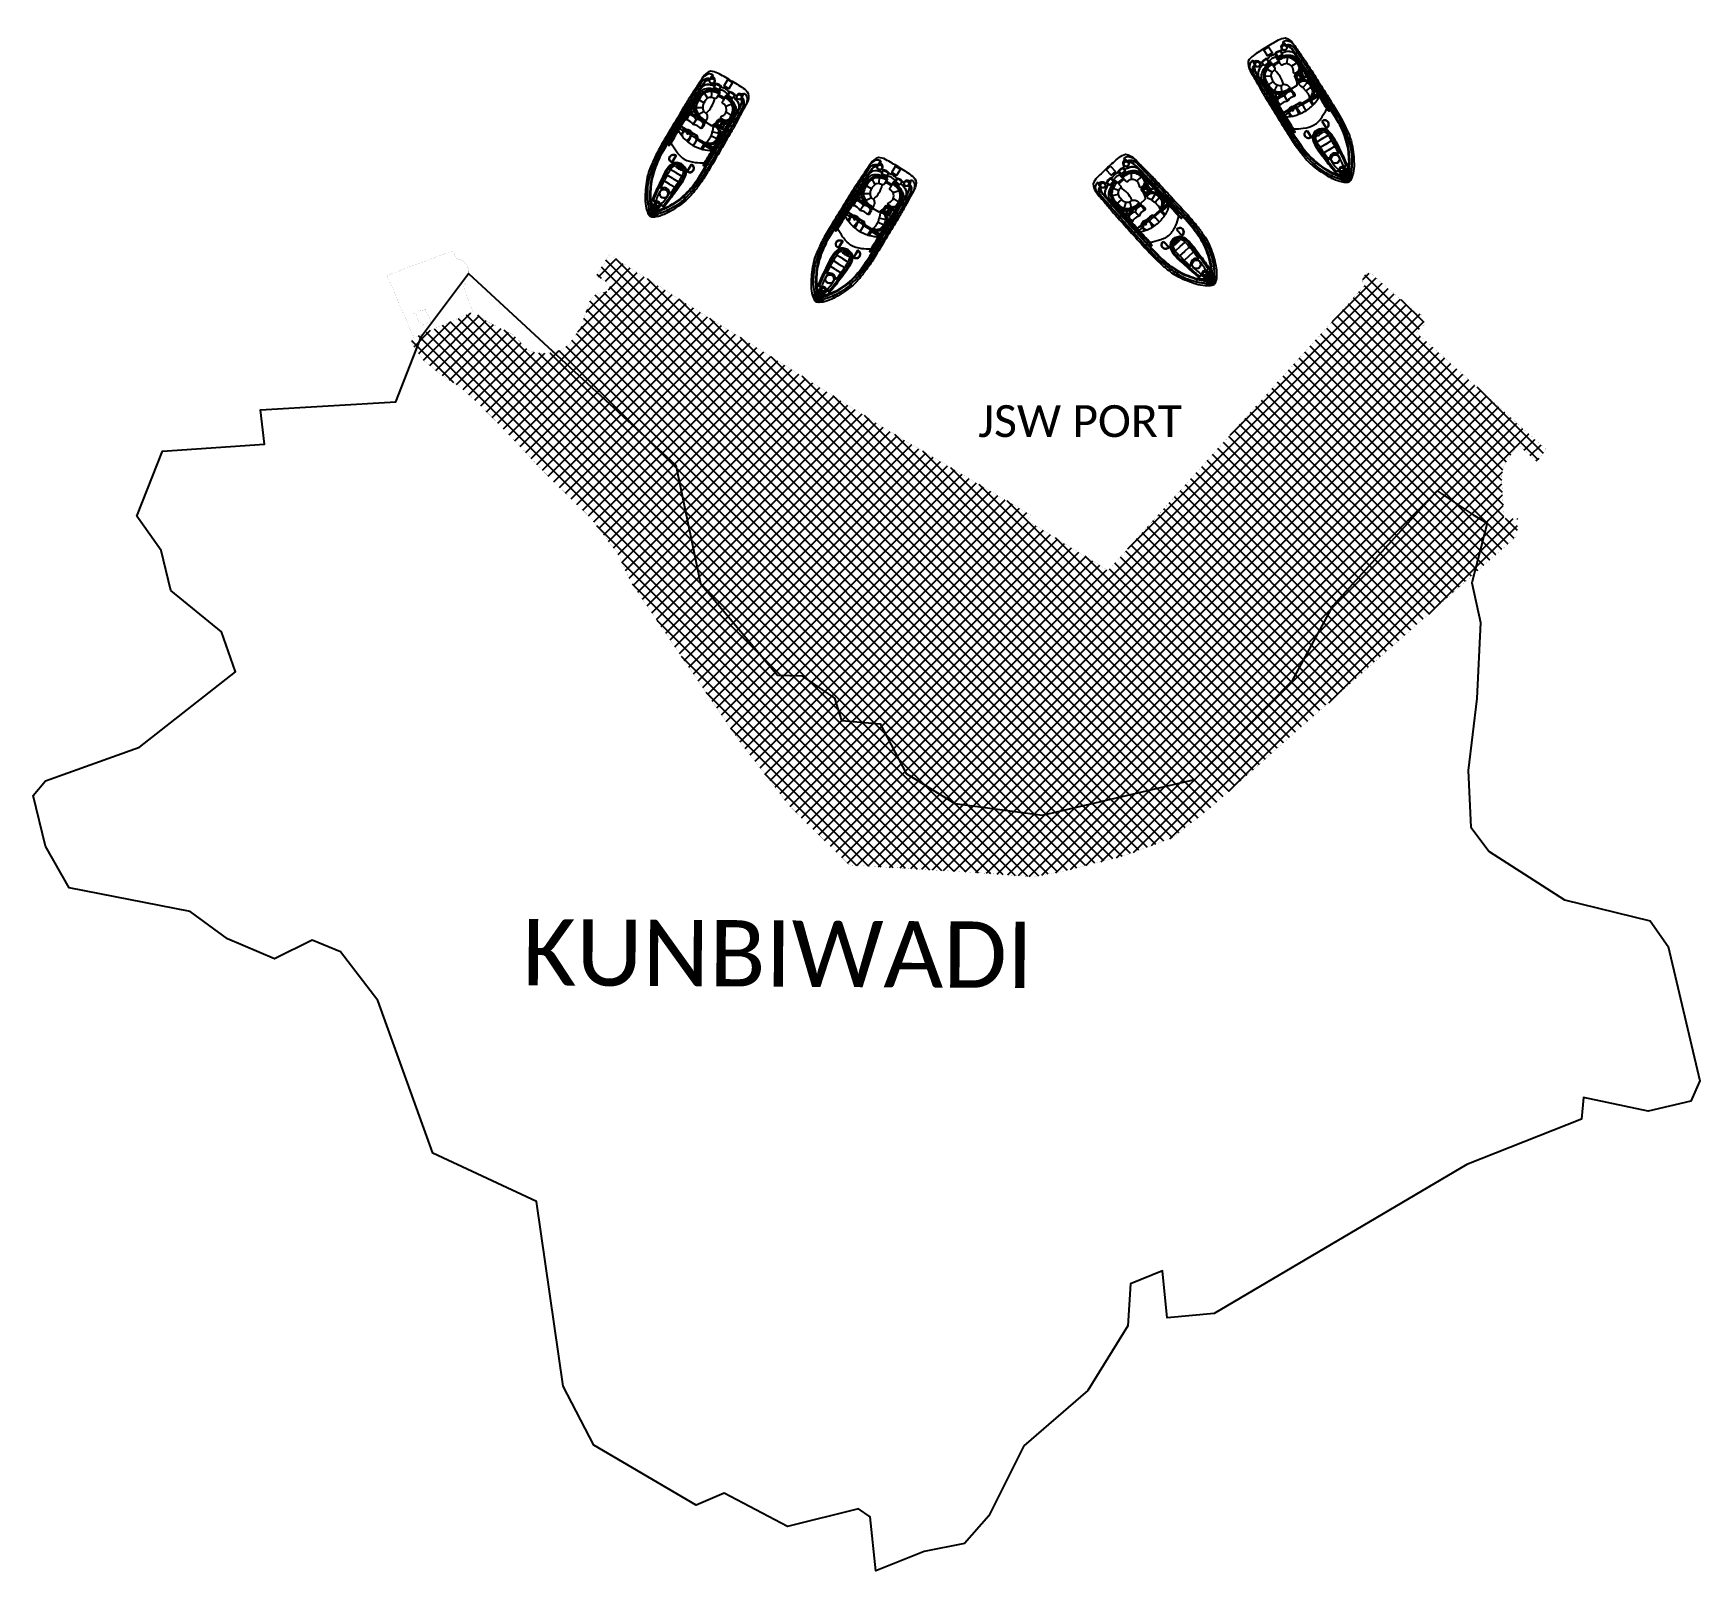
# Model space of a CAD drawing. Header units: metres. Extents: x 307692 to 310306, y 1912326 to 1914738.
import ezdxf

# ---------------------------------------------------------------- set-up
doc = ezdxf.new("R2010")
doc.units = ezdxf.units.M
for name, color, linetype in [('BOAT', 30, 'Continuous'), ('PORT', 5, 'Continuous'), ('PORT TEXT', 7, 'Continuous'), ('village', 3, 'Continuous'), ('VILLAGE NAME', 250, 'Continuous')]:
    doc.layers.add(name, color=color, linetype=linetype)
doc.styles.get("Standard").update_dxf_attribs({"font": 'calibri.ttf'})

# ---------------------------------------------------------------- blocks, each defined once
blk = doc.blocks.new('3')
for p, q in [((15968, 15258), (15484, 15258)), ((15968, 15258), (16453, 15258)), ((15968, 14277), (15461, 14277)), ((15968, 14767), (15462, 14767)), ((15968, 14767), (16474, 14767)), ((15968, 14277), (16475, 14277)), ((15259, 11285), (14484, 11285)), ((15259, 11192), (14484, 11192)), ((14615, 10476), (15123, 10528)), ((14686, 10050), (15190, 10197)), ((16111, 11240), (16111, 11048)), ((16111, 11048), (16516, 11165)), ((16111, 11048), (16509, 11048)), ((16707, 11116), (16547, 11058)), ((16716, 11090), (16575, 11038)), ((16600, 11048), (16882, 11048)), ((16709, 10005), (16709, 10459)), ((16767, 11090), (16913, 11037)), ((16776, 11116), (16940, 11056)), ((16949, 11180), (17451, 11048)), ((16973, 11048), (17451, 11048)), ((16160, 9828), (17451, 9828)), ((16498, 9195), (16786, 9687)), ((16732, 9000), (17261, 9307)), ((14565, 8385), (15056, 8357)), ((14966, 7645), (15271, 8006)), ((15658, 7614), (15968, 7614)), ((16200, 7614), (15968, 7614)), ((16554, 7976), (16809, 7478)), ((16782, 8178), (17280, 7902)), ((16846, 8619), (17397, 8623)), ((14685, 6707), (14679, 6695)), ((15665, 7521), (15968, 7521)), ((16200, 7521), (15968, 7521)), ((17251, 6707), (17257, 6695))]:
    blk.add_line(p, q)
for points in [[(15968, 6127, -0.0173595), (14838, 6154, -0.1263403), (14305, 6306, -0.1728985), (14037, 6993, -0.0138842), (14014, 7606, -0.008973), (13973, 8482, -0.01509), (13946, 9483, 0.0022446), (13935, 11027, -0.0033421), (13932, 12742, -0.0169845), (13966, 13889, -0.0245459), (14062, 14750, -0.0679415), (14312, 15833, -0.0339485), (14615, 16539, -0.0220014), (14950, 17169, -0.0428716), (15373, 17727, -0.0595144), (15677, 17994, -0.0463644), (15850, 18096, -0.104882), (15968, 18127, -0.104882)], [(14099, 8543, 0.0064247), (14087, 9488, 0.0022175), (14076, 11029, -0.003368), (14066, 12757, -0.0246325), (14085, 13845, -0.0150373), (14174, 14559, -0.0254387), (14242, 14955, -0.0138434), (14434, 15768, -0.0402664), (14734, 16491, -0.0167294), (15107, 17121, -0.0297388), (15584, 17694, 0.0152497), (15841, 17933, -0.1323888), (15895, 17967, -0.0284417), (15920, 17975, -0.0284417)], [(14113, 8543, 0.0064236), (14100, 9488, 0.0022173), (14090, 11029, -0.0033685), (14080, 12757, -0.0246334), (14099, 13844, -0.0150384), (14188, 14557, -0.0254613), (14256, 14952, -0.0138393), (14448, 15764, -0.0402377), (14746, 16485, -0.0167146), (15118, 17113, -0.0296929), (15593, 17684, 0.0152343), (15851, 17923, -0.1340359), (15900, 17954, -0.0248791), (15920, 17960, -0.0248791)], [(14259, 13906, -0.0315957), (14324, 14539, -0.0049282), (14403, 14955, -0.0284396), (14598, 15666, -0.0428747), (14892, 16347, -0.0353475), (15257, 16991, -0.0240925), (15665, 17545, -0.0798371), (15920, 17811)], [(14273, 13906, -0.031592), (14338, 14536, -0.0049261), (14416, 14952, -0.0284363), (14611, 15661, -0.0428955), (14905, 16341, -0.0353632), (15268, 16984, -0.0241114), (15676, 17537, -0.0776575), (15920, 17794, -0.0776575)], [(14287, 13905, -0.0315883), (14351, 14534, -0.004924), (14430, 14949, -0.0284329), (14624, 15657, -0.0429166), (14917, 16334, -0.0353794), (15280, 16976, -0.0241302), (15687, 17529, -0.075408), (15920, 17776, -0.075408)], [(15968, 6127, 0.0173595), (17099, 6154, 0.1263403), (17632, 6306, 0.1728985), (17899, 6993, 0.0138842), (17922, 7606, 0.008973), (17963, 8482, 0.01509), (17990, 9483, -0.0022446), (18001, 11027, 0.0033421), (18004, 12742, 0.0169845), (17970, 13889, 0.0245459), (17874, 14750, 0.0679415), (17624, 15833, 0.0339485), (17321, 16539, 0.0220014), (16986, 17169, 0.0428716), (16563, 17727, 0.0595144), (16259, 17994, 0.0463644), (16086, 18096, 0.104882), (15968, 18127, 0.104882)], [(17837, 8543, -0.0064247), (17850, 9488, -0.0022175), (17860, 11029, 0.003368), (17870, 12757, 0.0246325), (17851, 13845, 0.0150373), (17762, 14559, 0.0254387), (17694, 14955, 0.0138434), (17502, 15768, 0.0402664), (17202, 16491, 0.0167294), (16829, 17121, 0.0297388), (16352, 17694, -0.0152497), (16095, 17933, 0.1323888), (16041, 17967, 0.0284417), (16016, 17975, 0.0284417)], [(17823, 8543, -0.0064236), (17836, 9488, -0.0022173), (17846, 11029, 0.0033685), (17856, 12757, 0.0246334), (17837, 13844, 0.0150384), (17748, 14557, 0.0254613), (17680, 14952, 0.0138393), (17489, 15764, 0.0402377), (17190, 16485, 0.0167146), (16818, 17113, 0.0296929), (16343, 17684, -0.0152343), (16085, 17923, 0.1340359), (16037, 17954, 0.0248791), (16016, 17960, 0.0248791)], [(17677, 13906, 0.0315957), (17612, 14539, 0.0049282), (17534, 14955, 0.0284396), (17338, 15666, 0.0428747), (17044, 16347, 0.0353475), (16679, 16991, 0.0240925), (16271, 17545, 0.0798371), (16016, 17811)], [(17663, 13906, 0.031592), (17598, 14536, 0.0049261), (17520, 14952, 0.0284363), (17325, 15661, 0.0428955), (17032, 16341, 0.0353632), (16668, 16984, 0.0241114), (16260, 17537, 0.0776575), (16016, 17794, 0.0776575)], [(17649, 13905, 0.0315883), (17585, 14534, 0.004924), (17507, 14949, 0.0284329), (17312, 15657, 0.0429166), (17019, 16334, 0.0353794), (16656, 16976, 0.0241302), (16249, 17529, 0.075408), (16016, 17776, 0.075408)], [(14314, 13904, -0.0315809), (14379, 14529, -0.0049198), (14457, 14944, -0.0284262), (14650, 15648, -0.0429591), (14942, 16322, -0.0354114), (15303, 16961, -0.0288289), (15644, 17425, -0.0923361), (15920, 17647, -0.0803279)], [(15510, 16937), (15621, 16929, 0.3822208), (15724, 16994), (15807, 17415, 0.7865441), (15746, 17463), (15428, 17125, 0.616464), (15510, 16937, 3.8449075)], [(17622, 13904, 0.0315809), (17558, 14529, 0.0049198), (17480, 14944, 0.0284262), (17286, 15648, 0.0429591), (16995, 16322, 0.0354114), (16633, 16961, 0.0288289), (16292, 17425, 0.0923361), (16016, 17647, 0.0803279)], [(16426, 16937), (16315, 16929, -0.3822208), (16212, 16994), (16129, 17415, -0.7865441), (16190, 17463), (16508, 17125, -0.616464), (16426, 16937, -3.8449075)], [(14259, 13906), (14240, 13499), (14230, 13027), (14235, 12258), (14235, 11203), (14254, 9510, -0.0026015), (14274, 8591, 0.004411), (14291, 7810, 0.0130085), (14327, 7273, 0.1133962), (14429, 6986, 0.1460048), (14570, 6865, 1.5952193)], [(14273, 13905), (14254, 13498), (14244, 13027), (14249, 12258), (14249, 11203), (14268, 9511, -0.0026013), (14288, 8592, 0.0044108), (14305, 7810, 0.0130029), (14341, 7275, 0.1133374), (14441, 6994, 0.1448206), (14573, 6879, 0.1389874)], [(14287, 13905), (14267, 13498), (14258, 13027), (14263, 12258), (14263, 11203), (14282, 9511, -0.0026011), (14302, 8592, 0.0044105), (14319, 7811, 0.0129972), (14355, 7276, 0.1132762), (14453, 7001, 0.142458), (14576, 6893, 0.142458)], [(14314, 13903), (14295, 13497), (14285, 13026), (14290, 12259), (14290, 11203), (14310, 9511, -0.0026006), (14330, 8592, 0.0044099), (14346, 7812, 0.002867), (14352, 7694, 0.002867)], [(15703, 7337), (15453, 7337, -0.2027224), (14593, 7704, -0.1787681), (14419, 8123, 0.0100277), (14401, 8982, -0.0053564), (14389, 10399, -0.0166054), (14407, 11545, 0.0189213), (14421, 12735, -0.9258732), (14467, 12742, -0.0412022), (14487, 12530, -0.0244615), (14489, 11848, 0.0128878), (14496, 10534, -0.0193586), (14481, 9766, 0.0023754), (14464, 8876, -0.0063862), (14468, 8310, -0.0136557), (14465, 8083, -0.8627057), (14422, 8078, 0.6480891)], [(14436, 8081, -0.0164878), (14433, 8123, 0.0100227), (14415, 8982, -0.0053564), (14403, 10399, -0.0166073), (14421, 11545, 0.0189212), (14435, 12735, 0.0114302), (14435, 12736, -0.9132826), (14454, 12739, -0.0411744), (14474, 12530, -0.0244777), (14475, 11849, 0.0128888), (14483, 10534, -0.0193623), (14468, 9766, 0.0023766), (14450, 8876, -0.0063905), (14454, 8310, -0.0136639), (14452, 8084, 0.0007008), (14452, 8084, -0.8199757), (14436, 8081, -0.8199757)], [(15968, 13072, 0.0964027), (15128, 12858, 0.0405382), (14488, 12513, 1.92312)], [(15309, 13138), (15309, 13746, 0.4830629), (14927, 13449, 0.5002399), (15309, 13138, 0.4184236)], [(15968, 13072, -0.0964027), (16808, 12858, -0.0405382), (17448, 12513, -1.92312)], [(16209, 7337), (16484, 7337, 0.2027224), (17343, 7704, 0.1787681), (17517, 8123, -0.0100277), (17535, 8982, 0.0053564), (17547, 10399, 0.0166054), (17529, 11545, -0.0189213), (17515, 12735, 0.9258732), (17469, 12742, 0.0412022), (17449, 12530, 0.0244615), (17448, 11848, -0.0128878), (17440, 10534, 0.0193586), (17455, 9766, -0.0023754), (17473, 8876, 0.0063862), (17468, 8310, 0.0136557), (17471, 8083, 0.8627057), (17514, 8078, -0.6480891)], [(16627, 13138), (16627, 13746, -0.4830629), (17009, 13449, -0.5002399), (16627, 13138, -0.4184236)], [(17649, 13905), (17669, 13498), (17679, 13027), (17674, 12258), (17674, 11203), (17654, 9511, 0.0026011), (17634, 8592, -0.0044105), (17618, 7811, -0.0129972), (17581, 7276, -0.1132762), (17484, 7001, -0.142458), (17360, 6893, -0.142458)], [(17663, 13905), (17683, 13498), (17692, 13027), (17687, 12258), (17687, 11203), (17668, 9511, 0.0026013), (17648, 8592, -0.0044108), (17631, 7810, -0.0130029), (17595, 7275, -0.1133374), (17495, 6994, -0.1448206), (17363, 6879, -0.1389874)], [(17677, 13906), (17696, 13499), (17706, 13027), (17701, 12258), (17701, 11203), (17682, 9510, 0.0026015), (17662, 8591, -0.004411), (17645, 7810, -0.0130085), (17609, 7273, -0.1133962), (17507, 6986, -0.1460048), (17366, 6865, -1.5952193)], [(17500, 8081, 0.0164878), (17503, 8123, -0.0100227), (17522, 8982, 0.0053564), (17533, 10399, 0.0166073), (17516, 11545, -0.0189212), (17501, 12735, -0.0114302), (17501, 12736, 0.9132826), (17482, 12739, 0.0411744), (17463, 12530, 0.0244777), (17461, 11849, -0.0128888), (17454, 10534, 0.0193623), (17469, 9766, -0.0023766), (17486, 8876, 0.0063905), (17482, 8310, 0.0136639), (17485, 8084, -0.0007008), (17485, 8084, 0.8199757), (17500, 8081, 0.8199757)], [(17622, 13903), (17641, 13497), (17651, 13026), (17646, 12259), (17646, 11203), (17627, 9511, 0.0026006), (17606, 8592, -0.0044099), (17590, 7812, -0.002867), (17584, 7694, -0.002867)], [(15968, 11837, 0.0336875), (15117, 11708, 0.0518794), (14484, 11431, 1.92312)], [(15890, 11827), (15890, 11428, 0.4629247), (16111, 11240), (16433, 11260)], [(15890, 11428), (15890, 11255, 0.5457371), (16111, 11112, 0.2829046)], [(15968, 11837, -0.0336875), (16819, 11708, -0.0518794), (17452, 11431, -1.92312)], [(15890, 11255), (15890, 11192, 0.5168392), (16111, 11048, 0.2829046)], [(16029, 9960, -0.1640086), (15991, 10360, -0.4075591), (16120, 10414, 0.2046602), (16640, 10437, -0.2865695), (16778, 10441, 0.1987589), (17315, 10404, -0.4514797), (17447, 10380, -1.4639709)], [(16017, 9822), (15456, 9822, 0.1583223), (15267, 9218, -0.4176758), (15128, 9062), (14467, 9062)], [(14478, 9640), (15066, 9640, -0.4060884), (15274, 9347)], [(16017, 9822, -0.2912689), (16031, 9962, -0.2998669), (16120, 9974, 0.2734776), (16640, 9983, -0.2865695), (16778, 9987, 0.1987589), (17315, 9951, -0.4514797), (17447, 9926, -1.4639709)], [(16209, 7337), (16201, 7447), (16199, 7780, -0.4480431), (16355, 7939, 0.0255607), (16524, 7967, 0.1567601), (16694, 8068, 0.1442879), (16785, 8185, 0.0794269), (16845, 8458, 0.0541789), (16830, 8771, 0.127294), (16729, 9003, -0.0251947), (16615, 9133, 0.1126559), (16496, 9195, 0.0616523), (16330, 9221, -0.2222783), (16204, 9276, -0.0491085), (16118, 9377, -0.0999703), (16052, 9503, -0.0459923), (16023, 9712), (16017, 9822)], [(14099, 8543, -0.0029416), (14109, 7856, 0.0020134), (14118, 7419, 0.1304424), (14196, 7108, 0.261246), (14560, 6796, 0.2091974)], [(14113, 8543, -0.0029414), (14123, 7857, 0.0020144), (14132, 7419, 0.1309924), (14209, 7113, 0.2618322), (14563, 6810, 0.2618322)], [(15148, 7123, -0.0433335), (14832, 7204, -0.18333), (14416, 7523, -0.1239848), (14329, 7900, 0.0153773), (14309, 8173)], [(15145, 7110, -0.043195), (14828, 7191, -0.1834147), (14404, 7516, -0.0945114), (14319, 7806)], [(16789, 7123, 0.0433335), (17104, 7204, 0.18333), (17520, 7523, 0.1239848), (17607, 7900, -0.0153773), (17627, 8173)], [(16792, 7110, 0.043195), (17108, 7191, 0.1834147), (17532, 7516, 0.0945114), (17617, 7806)], [(17823, 8543, 0.0029414), (17813, 7857, -0.0020144), (17804, 7419, -0.1309924), (17728, 7113, -0.2618322), (17373, 6810, -0.2618322)], [(17837, 8543, 0.0029416), (17827, 7856, -0.0020134), (17818, 7419, -0.1304424), (17740, 7108, -0.261246), (17376, 6796, -0.2091974)], [(14623, 6459, -0.1643933), (14408, 6486, -0.1886842), (14159, 6722, -0.1075801), (14019, 7335)], [(17313, 6459, 0.1643933), (17529, 6486, 0.1886842), (17777, 6722, 0.1075801), (17917, 7335)]]:
    blk.add_lwpolyline(points, format="xyb")
for points in [[(15920, 17243), (15920, 18087)], [(15920, 18087), (15920, 17236)], [(16016, 18087), (16016, 17236)], [(16016, 17243), (16016, 18087)], [(14061, 13154), (14037, 13154), (14037, 12891), (14063, 12891)], [(14076, 12891), (14095, 12891), (14095, 13154), (14075, 13154)], [(17860, 12891), (17842, 12891), (17842, 13154), (17862, 13154)], [(17875, 13154), (17899, 13154), (17899, 12891), (17874, 12891)], [(14515, 11449), (14515, 11377), (15160, 11377), (15160, 11717)], [(15890, 11192), (15259, 11192), (15259, 11737)], [(15890, 11285), (15259, 11285)], [(17067, 11264), (17452, 11259)], [(14086, 9609), (14068, 9609), (14068, 9357), (14090, 9357)], [(14104, 9357), (14117, 9357), (14117, 9609), (14100, 9609)], [(17833, 9357), (17819, 9357), (17819, 9609), (17836, 9609)], [(17850, 9609), (17868, 9609), (17868, 9357), (17846, 9357)], [(14111, 7762), (14086, 7762), (14086, 7507), (14116, 7507)], [(14130, 7507), (14139, 7507), (14139, 7762), (14125, 7762)], [(17806, 7507), (17797, 7507), (17797, 7762), (17812, 7762)], [(17825, 7762), (17850, 7762), (17850, 7507), (17820, 7507)]]:
    blk.add_lwpolyline(points)
for points in [[(15512, 16972), (15626, 16964, 0.3830689), (15690, 17002), (15774, 17428, 0.8536356), (15769, 17437), (15454, 17102, 0.6135269)], [(16424, 16972), (16311, 16964, -0.3830689), (16246, 17002), (16162, 17428, -0.8536356), (16167, 17437), (16482, 17102, -0.6135269)], [(15282, 13161), (15282, 13724, 0.460147), (14955, 13448, 0.4770604)], [(16654, 13161), (16654, 13724, -0.460147), (16981, 13448, -0.4770604)], [(16942, 9799, 0.9177055), (16944, 9656, -0.209704), (17282, 9330, 0.850912), (17403, 9348), (17403, 9679, 0.435659), (17310, 9777)]]:
    blk.add_lwpolyline(points, format="xyb", close=True)
for points in [[(14753, 9417), (14668, 9620), (14885, 9592)], [(14753, 9310), (14668, 9108), (14885, 9136)], [(15542, 6884), (15602, 7202), (15175, 7247), (15104, 6927)], [(15531, 6898), (15586, 7190), (15186, 7232), (15121, 6939)], [(15751, 6190), (15751, 6747), (16185, 6747), (16185, 6190)], [(16394, 6884), (16334, 7202), (16761, 7247), (16832, 6927)], [(16405, 6898), (16351, 7190), (16751, 7232), (16815, 6939)]]:
    blk.add_lwpolyline(points, close=True)
for centre, radius in [((15572, 17779), 56.4), ((15730, 17935), 62.8), ((16206, 17935), 62.8), ((16365, 17779), 56.4), ((15968, 16104), 341), ((15968, 16104), 341), ((15955, 17042), 139), ((15982, 17042), 139), ((15968, 16104), 314), ((15968, 16104), 314), ((15874, 13634), 55), ((16063, 13634), 55), ((14851, 9364), 29.4), ((16957, 9728), 54.8), ((17179, 9578), 35.5), ((17302, 9689), 54.8), ((17339, 9377), 54.8), ((14772, 6883), 196), ((14772, 6883), 182), ((17164, 6883), 196), ((17164, 6883), 182)]:
    blk.add_circle(centre, radius)
for centre, radius, start, end in [((15968, 18020), 82.1, 53.90736, 126.09264), ((15968, 18020), 82.1, 53.90736, 126.09264), ((15081, 17062), 42.7, 70.23043, 225.37248), ((15081, 17062), 42.7, 244.01024, 51.59266), ((19250, 16002), 3624, 163.32738, 178.39819), ((15955, 17042), 204, 99.88397, 72.33353), ((15982, 17042), 204, 107.66647, 80.11603), ((12687, 16002), 3624, 1.60181, 16.67262), ((16856, 17062), 42.7, 128.40734, 295.98976), ((16856, 17062), 42.7, 314.62752, 109.76957), ((14404, 15632), 42.7, 81.61585, 249.71152), ((14404, 15632), 42.7, 268.34658, 62.98079), ((15568, 15839), 36.3, 29.19461, 175.66235), ((15956, 16061), 410, 209.93923, 271.74035), ((15981, 16061), 410, 268.25965, 330.06077), ((16368, 15839), 36.3, 4.33765, 150.80539), ((17533, 15632), 42.7, 117.01921, 271.65342), ((17533, 15632), 42.7, 290.28848, 98.38415), ((14085, 13775), 42.7, 91.31956, 261.72615), ((14085, 13775), 42.7, 280.38504, 72.66067), ((15916, 13389), 521, 84.27352, 120.87586), ((15910, 13368), 414, 81.28846, 129.03821), ((15910, 13368), 386, 81.28846, 132.49558), ((16027, 13368), 414, 50.96179, 98.71154), ((16020, 13389), 521, 59.12414, 95.72648), ((16027, 13368), 386, 47.50442, 98.71154), ((17852, 13775), 42.7, 107.33933, 259.61496), ((17852, 13775), 42.7, 278.27385, 88.68044), ((14070, 12461), 42.7, 95.0301, 265.12922), ((14070, 12461), 42.7, 283.78939, 76.36993), ((17866, 12461), 42.7, 103.63007, 256.21061), ((17866, 12461), 42.7, 274.87078, 84.9699), ((16458, 10167), 404, 143.20002, 207.40418), ((16746, 11816), 638, 240.62497, 253.97599), ((16746, 11816), 638, 259.94911, 264.18902), ((16902, 11220), 223, 176.11544, 176.38475), ((16902, 11220), 223, 185.60252, 211.59538), ((16742, 11222), 62.3, 10.8023, 169.14786), ((16741, 11103), 29.9, 180, 0), ((16581, 11220), 223, 328.40462, 356.0447), ((16746, 11816), 638, 274.90249, 281.24181), ((16581, 11220), 223, 3.61525, 3.88456), ((16746, 11816), 638, 285.4342, 300.19), ((16960, 10167), 404, 326.62445, 34.77194), ((17857, 11177), 42.7, 101.222, 257.47113), ((17857, 11177), 42.7, 276.09534, 82.5978), ((14111, 9364), 562, 327.46856, 29.35604), ((18206, 8564), 2009, 160.89952, 198.3721), ((15190, 6739), 633, 165.99567, 206.33128), ((15233, 6626), 633, 172.12538, 195.35791), ((14772, 6883), 238, 225.77259, 10.67419), ((14772, 6883), 210, 243.7243, 10.67419), ((17164, 6883), 238, 169.32581, 314.22741), ((17164, 6883), 210, 169.32581, 296.2757), ((16746, 6739), 633, 333.66872, 14.00433), ((16703, 6626), 633, 344.64209, 7.87462)]:
    blk.add_arc(centre, radius, start, end)
for start_param, end_param in [(0.8300122, 1.5768462), (4.712389, 5.2323421)]:
    blk.add_ellipse((16750, 11264), major_axis=(0, 745), ratio=0.4253193, start_param=start_param, end_param=end_param)
for centre, major_axis, ratio in [((16741, 11103), (254, 0), 0.5330921), ((15045, 9368), (9, 195), 0.7581166)]:
    blk.add_ellipse(centre, major_axis=major_axis, ratio=ratio)
for points, knots in [([(15968, 13487), (15732, 13507), (15484, 13592), (15248, 14016), (15219, 14267), (15199, 14975), (15273, 15428), (15346, 16250), (15392, 16600), (15444, 16963)], [0, 0, 0, 0, 0.0462196, 0.0462196, 0.09243919, 0.09243919, 0.19473251, 0.19473251, 0.27090841, 0.27090841, 0.27090841, 0.27090841]), ([(15969, 13501), (15726, 13521), (15478, 13616), (15250, 14057), (15229, 14313), (15218, 15025), (15289, 15480), (15364, 16281), (15407, 16611), (15456, 16954)], [0, 0, 0, 0, 0.0480884, 0.0480884, 0.09617679, 0.09617679, 0.19853767, 0.19853767, 0.2704106, 0.2704106, 0.2704106, 0.2704106]), ([(15649, 13652), (15601, 13675), (15412, 13793), (15236, 14361), (15332, 15175), (15389, 16086), (15474, 16690), (15509, 16937)], [0.02340441, 0.02340441, 0.02340441, 0.02340441, 0.03509423, 0.07391115, 0.13825098, 0.21657134, 0.27090841, 0.27090841, 0.27090841, 0.27090841]), ([(15973, 13542), (15725, 13563), (15488, 13664), (15279, 14119), (15266, 14382), (15267, 15105), (15336, 15571), (15414, 16347), (15454, 16644), (15496, 16939)], [0, 0, 0, 0, 0.0508337, 0.0508337, 0.1016674, 0.1016674, 0.20603281, 0.20603281, 0.27090841, 0.27090841, 0.27090841, 0.27090841]), ([(15649, 13689), (15563, 13734), (15491, 13794), (15341, 14062), (15312, 14307), (15306, 14741), (15331, 14954), (15389, 15603), (15418, 16042), (15493, 16627), (15515, 16780), (15537, 16933)], [0.02482538, 0.02482538, 0.02482538, 0.02482538, 0.0474598, 0.0474598, 0.0949196, 0.0949196, 0.1423794, 0.1423794, 0.23729899, 0.23729899, 0.27090841, 0.27090841, 0.27090841, 0.27090841]), ([(15963, 13542), (16212, 13563), (16448, 13664), (16658, 14119), (16670, 14382), (16669, 15105), (16600, 15571), (16522, 16347), (16482, 16644), (16441, 16939)], [0, 0, 0, 0, 0.0508337, 0.0508337, 0.1016674, 0.1016674, 0.20603281, 0.20603281, 0.27090841, 0.27090841, 0.27090841, 0.27090841]), ([(15967, 13501), (16210, 13521), (16458, 13616), (16686, 14057), (16707, 14313), (16718, 15025), (16647, 15480), (16572, 16281), (16529, 16611), (16480, 16954)], [0, 0, 0, 0, 0.0480884, 0.0480884, 0.09617679, 0.09617679, 0.19853767, 0.19853767, 0.2704106, 0.2704106, 0.2704106, 0.2704106]), ([(15968, 13487), (16204, 13507), (16453, 13592), (16688, 14016), (16717, 14267), (16737, 14975), (16664, 15428), (16591, 16250), (16544, 16600), (16493, 16963)], [0, 0, 0, 0, 0.0462196, 0.0462196, 0.09243919, 0.09243919, 0.19473251, 0.19473251, 0.27090841, 0.27090841, 0.27090841, 0.27090841]), ([(16287, 13652), (16335, 13675), (16525, 13793), (16700, 14361), (16604, 15175), (16547, 16086), (16462, 16690), (16427, 16937)], [0.02340441, 0.02340441, 0.02340441, 0.02340441, 0.03509423, 0.07391115, 0.13825098, 0.21657134, 0.27090841, 0.27090841, 0.27090841, 0.27090841]), ([(16287, 13689), (16373, 13734), (16445, 13794), (16596, 14062), (16624, 14307), (16630, 14741), (16605, 14954), (16547, 15603), (16518, 16042), (16443, 16627), (16421, 16780), (16400, 16933)], [0.02482538, 0.02482538, 0.02482538, 0.02482538, 0.0474598, 0.0474598, 0.0949196, 0.0949196, 0.1423794, 0.1423794, 0.23729899, 0.23729899, 0.27090841, 0.27090841, 0.27090841, 0.27090841]), ([(15649, 13836), (15408, 13994), (15463, 14437), (15459, 14880), (15499, 15460), (15532, 15842)], [0.03136606, 0.03136606, 0.03136606, 0.03136606, 0.10847437, 0.10847437, 0.19207292, 0.19207292, 0.19207292, 0.19207292]), ([(16287, 13836), (16528, 13994), (16473, 14437), (16478, 14880), (16438, 15460), (16404, 15842)], [0.03136606, 0.03136606, 0.03136606, 0.03136606, 0.10847437, 0.10847437, 0.19207292, 0.19207292, 0.19207292, 0.19207292]), ([(16967, 11103), (16967, 11131), (16932, 11170), (16732, 11234), (16533, 11172), (16501, 11059), (16647, 10979), (16901, 11012), (16967, 11066), (16967, 11103)], [0, 0, 0, 0, 1.0314508, 1.0314508, 2.9924553, 2.9924553, 4.9534598, 4.9534598, 6.2831853, 6.2831853, 6.2831853, 6.2831853]), ([(15052, 9535), (14987, 9538), (14916, 9443), (14934, 9243), (15011, 9180), (15140, 9235), (15185, 9361), (15132, 9502), (15091, 9534), (15052, 9535)], [0, 0, 0, 0, 1.7432734, 1.7432734, 3.4865468, 3.4865468, 5.2298202, 5.2298202, 6.2831853, 6.2831853, 6.2831853, 6.2831853]), ([(16201, 7447), (16516, 7472), (16799, 7555), (17218, 7923), (17295, 8203), (17283, 8817), (17280, 9139), (16921, 9535), (16618, 9678), (16234, 9723), (16133, 9718), (16023, 9712)], [0, 0, 0, 0, 0.06841019, 0.06841019, 0.13682037, 0.13682037, 0.20523056, 0.20523056, 0.27364074, 0.27364074, 0.29746041, 0.29746041, 0.29746041, 0.29746041]), ([(15968, 7083), (15929, 7084), (15864, 7085), (15768, 7105), (15689, 7142), (15639, 7120), (15620, 7111)], [0, 0, 0, 0, 0.008409254, 0.014054591, 0.021480758, 0.025832557, 0.025832557, 0.025832557, 0.025832557]), ([(15968, 7083), (16007, 7084), (16072, 7085), (16168, 7105), (16247, 7142), (16297, 7120), (16316, 7111)], [0, 0, 0, 0, 0.008409254, 0.014054591, 0.021480758, 0.025832557, 0.025832557, 0.025832557, 0.025832557])]:
    blk.add_open_spline(points, degree=3, knots=knots)
for points in [[(16384, 11788), (16361, 11630), (16361, 11448), (16406, 11260)], [(17133, 11590), (17134, 11485), (17123, 11373), (17096, 11260)]]:
    blk.add_open_spline(points, degree=3)
for points in [[(15046, 11077), (15099, 11081), (15166, 11095), (15162, 11159), (15052, 11172), (14839, 11120), (14632, 10955), (14528, 10686), (14498, 10423), (14541, 10108), (14677, 9833), (14836, 9713), (15089, 9658), (15202, 9664), (15248, 9693), (15224, 9747), (15165, 9753), (14962, 9778), (14826, 9849), (14723, 9975), (14661, 10121), (14625, 10316), (14616, 10504), (14645, 10676), (14703, 10848), (14826, 10978), (14985, 11065), (15046, 11077)], [(15242, 9728), (15284, 9784), (15301, 9859), (15256, 9987), (15219, 10089), (15176, 10257), (15125, 10513), (15113, 10650), (15108, 10792), (15116, 10904), (15133, 11003), (15134, 11082)], [(15136, 8973), (15186, 8923), (15176, 8825), (15107, 8721), (15061, 8595), (15050, 8401), (15082, 8264), (15183, 8106), (15276, 8002), (15438, 7944), (15553, 7941), (15632, 7930), (15661, 7872), (15664, 7739), (15672, 7484), (15681, 7356), (15539, 7346), (15273, 7387), (15079, 7462), (14874, 7581), (14702, 7758), (14590, 7948), (14518, 8142), (14475, 8343), (14471, 8559), (14511, 8775), (14572, 8883), (14659, 8974), (14821, 9056), (14930, 9062), (15065, 9062), (15139, 9040), (15136, 8973), (15072, 8963), (14926, 8967), (14800, 8947), (14687, 8877), (14611, 8786), (14574, 8652), (14564, 8398), (14608, 8189), (14676, 8002), (14755, 7851), (14833, 7757), (14949, 7656), (15107, 7567), (15233, 7520), (15384, 7487), (15510, 7473), (15599, 7466), (15666, 7458), (15685, 7420)], [(16209, 7337), (16522, 7376), (16865, 7508), (17113, 7684), (17315, 7972), (17390, 8261), (17396, 8665), (17355, 9089), (17199, 9393), (16901, 9625), (16608, 9762), (16270, 9827), (16017, 9822)], [(14949, 6725), (14889, 6660), (14751, 6592), (14670, 6567), (14631, 6512), (14623, 6459)], [(15968, 6876), (15852, 6882), (15776, 6899), (15676, 6923), (15593, 6891), (15412, 6853), (15219, 6882), (15120, 6923), (15057, 6932), (14965, 6919)], [(15703, 7337), (15662, 7244), (15622, 7119), (15577, 6884)], [(15968, 6876), (16084, 6882), (16160, 6899), (16260, 6923), (16343, 6891), (16524, 6853), (16718, 6882), (16816, 6923), (16880, 6932), (16971, 6919)], [(16209, 7337), (16274, 7244), (16314, 7119), (16359, 6884)], [(16987, 6725), (17047, 6660), (17185, 6592), (17266, 6567), (17305, 6512), (17313, 6459)]]:
    blk.add_spline(points, degree=3)

msp = doc.modelspace()

# ---------------------------------------------------------------- hatches: boundary and pattern name
at = {"layer": 'PORT'}
h = msp.add_hatch(dxfattribs=at)
h.set_pattern_fill('ANSI37', color=256, scale=4)
h.paths.add_polyline_path([(310020.5, 1913950.1), (310020.5, 1913977.1), (309999, 1913977.1), (309995.2, 1914044.5), (309999.7, 1914062), (310021.5, 1914092.7), (310050.2, 1914067.1), (310055, 1914072.5), (310059.2, 1914077.2), (310065.3, 1914085.4), (309861.8, 1914269), (309865.7, 1914273.6), (309874.3, 1914281.6), (309872.6, 1914283.4), (309874.8, 1914285.2), (309867.1, 1914292.5), (309869.7, 1914296.1), (309867.3, 1914298.2), (309865.4, 1914296.1), (309800, 1914353.2), (309794.7, 1914359.1), (309790.8, 1914361.3), (309787.2, 1914362.1), (309783.3, 1914361.2), (309780.4, 1914359.3), (309778.4, 1914356.1), (309777.7, 1914351.7), (309777.7, 1914347.9), (309779.1, 1914344.7), (309780.6, 1914342.5), (309378.4, 1913895.3), (309251.8, 1913973.9), (309256.9, 1913982.6), (309034.2, 1914114.4), (308837.1, 1914238.9), (308714.9, 1914315.3), (308595.8, 1914391.1), (308575.8, 1914358.4), (308597.9, 1914343.8), (308593.1, 1914333.5), (308573.8, 1914329.3), (308565.5, 1914319), (308551.1, 1914277), (308532.3, 1914249.3), (308518.3, 1914241), (308501.9, 1914237), (308487.1, 1914235.7), (308468.8, 1914240.7), (308445, 1914265.3), (308405.7, 1914285.3), (308381.7, 1914301.2), (308289, 1914261), (308283.8, 1914254.6), (308305.1, 1914224.3), (308330.8, 1914203.2), (308361.9, 1914183.5), (308387.6, 1914159.9), (308432.8, 1914114.3), (308494.3, 1914048.8), (308566.4, 1913977.9), (308608.4, 1913923.1), (308629.3, 1913877.3), (308799.4, 1913628.1), (308878.7, 1913525.6), (308972.2, 1913433.3), (309165.6, 1913421.8), (309260.2, 1913414.9), (309305.8, 1913422.9), (309402, 1913447.3), (309479.9, 1913476.1), (309536.4, 1913521.5)])

# ---------------------------------------------------------------- linework, layer by layer
at = {"color": 3, "flags": 128}
msp.add_lwpolyline([(309894.2, 1914020.4), (309950.8, 1913982.7)], dxfattribs=at)
at = {"layer": 'PORT', "const_width": 0.1, "flags": 128}
for points in [[(308350.7, 1914397.1), (308354.9, 1914385.1), (308364.5, 1914381.9), (308369.9, 1914378.2), (308373.4, 1914371.9), (308374.8, 1914366.7), (308374.5, 1914359.1), (308369.9, 1914345), (308366.5, 1914342.1), (308381.7, 1914301.2), (308289, 1914261), (308246.7, 1914358.5)], [(308296.8, 1914285.6), (308299, 1914286.5), (308301.5, 1914279.9), (308315.5, 1914286.3), (308307.2, 1914305.1), (308299.8, 1914301.9), (308298.6, 1914304.6), (308288.7, 1914299.7), (308290.2, 1914296.5), (308292.4, 1914297.6)]]:
    msp.add_lwpolyline(points, close=True, dxfattribs=at)
at = {"layer": 'PORT', "flags": 128}
msp.add_lwpolyline([(309536.4, 1913521.5, 0.1, 0.1, 0), (310020.5, 1913950.1, 0.1, 0.1, 0), (310020.5, 1913977.1, 0.1, 0.1, 0), (309999, 1913977.1, 0.1, 0.1, 0), (309995.2, 1914044.5, 0.1, 0.1, 0), (309999.7, 1914062, 0.1, 0.1, 0), (310021.5, 1914092.7, 0.1, 0.1, 0), (310050.2, 1914067.1, 0.1, 0.1, 0), (310055, 1914072.5, 0.1, 0.1, 0), (310059.2, 1914077.2, 0.1, 0.1, 0), (310065.3, 1914085.4, 0.1, 0.1, 0), (309861.8, 1914269, 0.1, 0.1, 0), (309865.7, 1914273.6, 0.1, 0.1, 0), (309874.3, 1914281.6, 0.1, 0.1, 0), (309872.6, 1914283.4, 0.1, 0.1, 0), (309874.8, 1914285.2, 0.1, 0.1, 0), (309867.1, 1914292.5, 0.1, 0.1, 0), (309869.7, 1914296.1, 0.1, 0.1, 0), (309867.3, 1914298.2, 0.1, 0.1, 0), (309865.4, 1914296.1, 0.1, 0.1, 0), (309800, 1914353.2, 0.1, 0.1, 0), (309794.7, 1914359.1, 0.1, 0.1, 0), (309790.8, 1914361.3, 0.1, 0.1, 0), (309787.2, 1914362.1, 0.1, 0.1, 0), (309783.3, 1914361.2, 0.1, 0.1, 0), (309780.4, 1914359.3, 0.1, 0.1, 0), (309778.4, 1914356.1, 0.1, 0.1, 0), (309777.7, 1914351.7, 0.1, 0.1, 0), (309777.7, 1914347.9, 0.1, 0.1, 0), (309779.1, 1914344.7, 0.1, 0.1, 0), (309780.6, 1914342.5, 0.1, 0.1, 0), (309378.4, 1913895.3, 0.1, 0.1, 0), (309251.8, 1913973.9, 0.1, 0.1, 0), (309256.9, 1913982.6, 0.1, 0.1, 0), (309034.2, 1914114.4, 0.1, 0.1, 0), (308837.1, 1914238.9, 0.1, 0.1, 0), (308714.9, 1914315.3, 0.1, 0.1, 0), (308595.8, 1914391.1, 0.1, 0.1, 0), (308575.8, 1914358.4, 0.1, 0.1, 0), (308597.9, 1914343.8, 0.1, 0.1, 0), (308593.1, 1914333.5, 0.1, 0.1, 0), (308573.8, 1914329.3, 0.1, 0.1, 0), (308565.5, 1914319, 0.1, 0.1, 0), (308551.1, 1914277, 0.1, 0.1, 0), (308532.3, 1914249.3, 0.1, 0.1, 0), (308518.3, 1914241, 0.1, 0.1, 0), (308501.9, 1914237, 0.1, 0.1, 0), (308487.1, 1914235.7, 0.1, 0.1, 0), (308468.8, 1914240.7, 0.1, 0.1, 0), (308445, 1914265.3, 0.1, 0.1, 0), (308405.7, 1914285.3, 0.1, 0.1, 0), (308381.7, 1914301.2, 0.1, 0.1, 0), (308289, 1914261, 0.1, 0.1, 0), (308283.8, 1914254.6, 0.1, 0.1, 0), (308305.1, 1914224.3, 0.1, 0.1, 0), (308330.8, 1914203.2, 0.1, 0.1, 0), (308361.9, 1914183.5, 0.1, 0.1, 0), (308387.6, 1914159.9, 0.1, 0.1, 0), (308432.8, 1914114.3, 0.1, 0.1, 0), (308494.3, 1914048.8, 0.1, 0.1, 0), (308566.4, 1913977.9, 0.1, 0.1, 0), (308608.4, 1913923.1, 0.1, 0.1, 0), (308629.3, 1913877.3, 0.1, 0.1, 0), (308799.4, 1913628.1, 0.1, 0.1, 0), (308878.7, 1913525.6, 0.1, 0.1, 0), (308972.2, 1913433.3, 0.1, 0.1, 0), (309165.6, 1913421.8, 0.1, 0.1, 0), (309260.2, 1913414.9, 0.1, 0.1, 0), (309305.8, 1913422.9, 0.1, 0.1, 0), (309402, 1913447.3, 0.1, 0.1, 0), (309479.9, 1913476.1, 0.1, 0.1, 0), (309536.4, 1913521.5, 0, 0, 0)], format="xyseb", dxfattribs=at)
at = {"layer": 'village', "color": 3}
for points in [[(309947.3, 1913492.6, 0), (309976, 1913454.7, 0), (310093.9, 1913378.4, 0), (310228.5, 1913345.5, 0), (310256.7, 1913305.5, 0), (310306.2, 1913094.8, 0), (310292.2, 1913062.7, 0), (310225.5, 1913047, 0), (310123.8, 1913068.3, 0), (310121, 1913034.3, 0), (309940.7, 1912963.1, 0), (309544.4, 1912729.4, 0), (309470.9, 1912722.9, 0), (309463.4, 1912796.6, 0), (309413.4, 1912775.9, 0), (309409.1, 1912710.2, 0), (309346.3, 1912608.9, 0), (309245.8, 1912521.7, 0), (309191.1, 1912411.9, 0), (309152.9, 1912368.8, 0), (309089.5, 1912356.1, 0), (309014, 1912325.9, 0), (309005, 1912410.3, 0), (308986.4, 1912422.9, 0), (308875.2, 1912395.2, 0), (308776, 1912447.6, 0), (308731.8, 1912429, 0), (308571.2, 1912522.7, 0), (308523, 1912615.7, 0), (308481.4, 1912905.3, 0), (308318.7, 1912981.1, 0), (308232.5, 1913220.5, 0), (308173.8, 1913296.8, 0), (308129.6, 1913315.1, 0), (308070.4, 1913285.9, 0), (307996.4, 1913317.2, 0), (307938.3, 1913360.4, 0), (307748.4, 1913397.6, 0), (307710.9, 1913462.6, 0), (307692, 1913542.5, 0), (307711, 1913565.3, 0), (307858.8, 1913618.3, 0), (308009.4, 1913736.3, 0), (307987.3, 1913799.3, 0), (307907.8, 1913864.1, 0), (307892.5, 1913926.7, 0), (307854.5, 1913980.7, 0), (307894.9, 1914082.7, 0), (308054.9, 1914093.8, 0), (308048.2, 1914147.4, 0), (308260.7, 1914160.3, 0), (308301.1, 1914263.3, 0), (308374.7, 1914361.2, 0), (308700.2, 1914060.9, 0), (308738.6, 1913875.1, 0), (308859.3, 1913731.3, 0), (308897.8, 1913730.2, 0), (308948.7, 1913695, 0), (308960, 1913659.9, 0), (309020.3, 1913654.9, 0), (309061.5, 1913576.9, 0), (309137.9, 1913529.7, 0), (309275.3, 1913511.5, 0), (309514.4, 1913567.2, 0), (309667.2, 1913722.6, 0), (309731.1, 1913840.5, 0), (309894.2, 1914020.4, 0)], [(309950.8, 1913982.7, 0), (309972.6, 1913969.9, 0), (309948.6, 1913876, 0), (309962.1, 1913813.8, 0), (309956.5, 1913694.7, 0), (309943.2, 1913581.8, 0), (309947.3, 1913492.6, 0)]]:
    msp.add_polyline3d(points, dxfattribs=at)

# ---------------------------------------------------------------- block references
at = {"layer": 'BOAT', "xscale": 0.02067156560514221, "yscale": 0.02067156560514221, "zscale": 0.02067156560514221}
for p, rotation in [((309838.3, 1914998.2), 211.9646302651559), ((309134.6, 1914605.9), 149.477867213298), ((309396.8, 1914464.4), 148.5427182762894), ((309536.1, 1914844.1), 222.3881559118882)]:
    msp.add_blockref('3', p, dxfattribs=dict(at, rotation=rotation))

# ---------------------------------------------------------------- texts
at = {"layer": 'PORT TEXT', "insert": (309174.4, 1914154.8), "char_height": 50, "width": 409.209, "attachment_point": 1}
msp.add_mtext('JSW PORT', dxfattribs=at)
at = {"layer": 'VILLAGE NAME', "insert": (308459.8, 1913348.6), "char_height": 104.042, "attachment_point": 1, "rotation": 359.6762}
msp.add_mtext_dynamic_manual_height_columns('{\\fCalibri|b0|i0|c0|p34;KUNBIWADI}', width=1022.241, gutter_width=520.2, heights=[0], dxfattribs=at)

doc.saveas('drawing.dxf')
